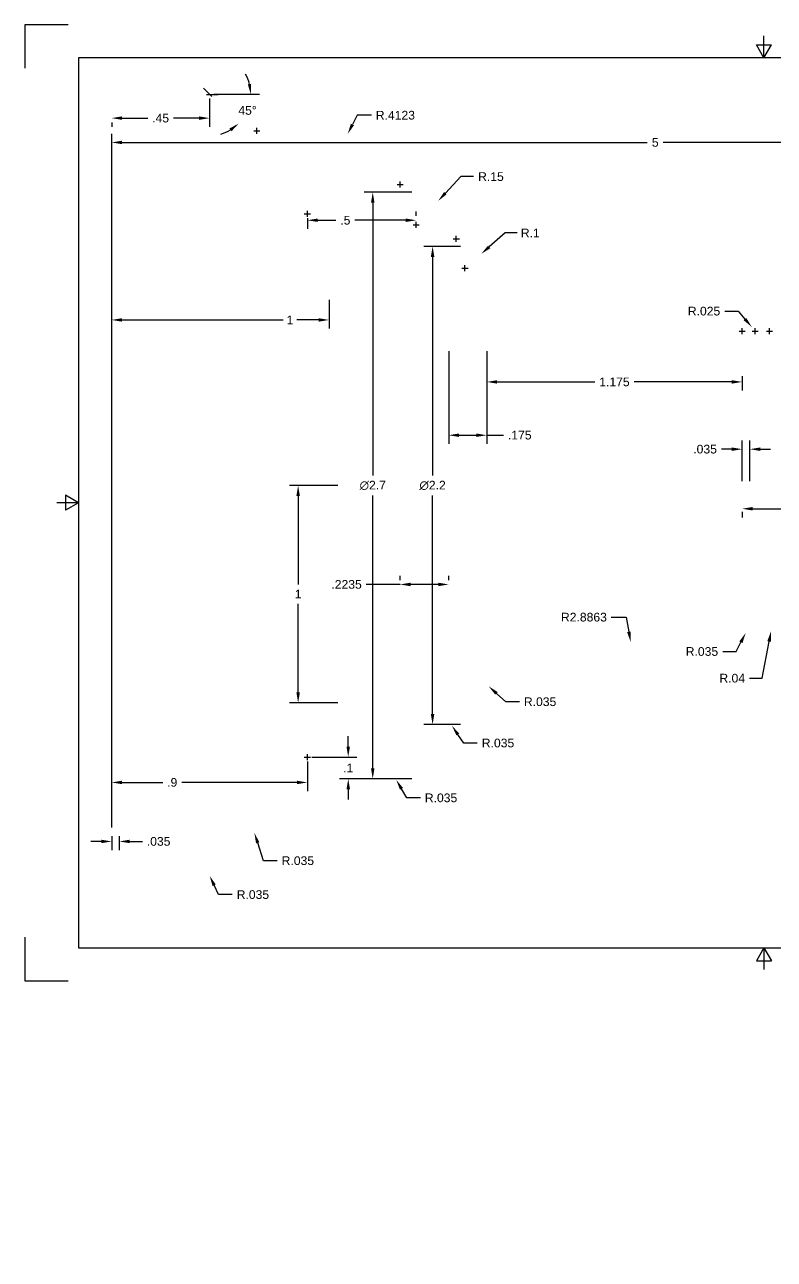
# Paper-space layout 'Sheet1' of a CAD drawing. Header units: inches. Extents: x 0 to 17, y -3.2 to 11.
# Drawn here: x 0 to 8.62, y -3.2 to 11 of the extents above; entities that cross this region are included whole.
import ezdxf

# ---------------------------------------------------------------- set-up
doc = ezdxf.new("R2010")
doc.units = ezdxf.units.IN
doc.header["$LTSCALE"] = 0.75
doc.header["$MEASUREMENT"] = 0
doc.linetypes.add('CENTER2', pattern=[1.125, 0.75, -0.125, 0.125, -0.125])
doc.layers.add('Border', color=7, linetype='Continuous')
doc.layers.add('Center Lines', color=7, linetype='CENTER2', lineweight=25)
doc.layers.add('Dimensions', color=7, linetype='Continuous', lineweight=25)
doc.styles.get("Standard").update_dxf_attribs({"font": 'arial.ttf'})
doc.dimstyles.get("Standard").update_dxf_attribs({"dimtxt": 0.1, "dimasz": 0.12, "dimexe": 0.1, "dimexo": 0.05, "dimgap": 0.06, "dimtad": 0, "dimtih": 1, "dimtoh": 1, "dimdec": 4, "dimzin": 12, "dimdsep": 46, "dimtxsty": 'Standard', "dimcen": 0, "dimclrd": 256, "dimclre": 256, "dimclrt": 256, "dimazin": 3, "dimtp": 0.01, "dimtm": 0.01, "dimtfac": 1, "dimtdec": 4, "dimtofl": 0, "dimtmove": 0, "dimatfit": 3, "dimfxl": 1, "dimtolj": 1, "dimtzin": 12, "dimarcsym": 1})

# ---------------------------------------------------------------- blocks, each defined once
blk = doc.blocks.new('ANSI_B_SHEET')
at = {"layer": 'Border'}
for p, q in [((0.5, 11), (0, 11)), ((0, 11), (0, 10.5)), ((17, 11), (16.5, 11)), ((17, 10.5), (17, 11)), ((8.5, 10.62), (8.5, 10.87)), ((8.413, 10.77), (8.587, 10.77)), ((8.5, 10.62), (8.413, 10.77)), ((8.5, 10.62), (8.587, 10.77)), ((16.38, 10.62), (0.62, 10.62)), ((0.62, 10.62), (0.62, 0.38)), ((16.38, 0.38), (16.38, 10.62)), ((0.47, 5.587), (0.47, 5.413)), ((0.62, 5.5), (0.47, 5.587)), ((16.38, 5.5), (16.53, 5.587)), ((16.53, 5.587), (16.53, 5.413)), ((0.62, 5.5), (0.37, 5.5)), ((0.62, 5.5), (0.47, 5.413)), ((16.38, 5.5), (16.63, 5.5)), ((16.38, 5.5), (16.53, 5.413)), ((0, 0.5), (0, 0)), ((17, 0), (17, 0.5)), ((0.62, 0.38), (16.38, 0.38)), ((8.5, 0.38), (8.413, 0.23)), ((8.5, 0.38), (8.5, 0.13)), ((8.5, 0.38), (8.587, 0.23)), ((8.413, 0.23), (8.587, 0.23)), ((0, 0), (0.5, 0)), ((16.5, 0), (17, 0))]:
    blk.add_line(p, q, dxfattribs=at)
blk = doc.blocks.new('*D18')
at = {"layer": 'Defpoints', "color": 0, "transparency": 16777216}
for p in [(6.968, 3.896), (8.25, -3.205)]:
    blk.add_point(p, dxfattribs=at)
at = {"layer": 'Dimensions', "lineweight": -2, "transparency": 16777216}
for p, q in [((6.745, 4.183), (6.916, 4.183)), ((6.916, 4.183), (6.946, 4.014))]:
    blk.add_line(p, q, dxfattribs=at)
at = {"layer": 'Dimensions', "transparency": 16777216}
blk.add_solid([(6.966, 4.018), (6.927, 4.011), (6.968, 3.896)], dxfattribs=at)
at = {"layer": 'Dimensions', "transparency": 16777216, "insert": (6.43, 4.183), "char_height": 0.1, "attachment_point": 5}
blk.add_mtext('\\A1;R2.8863', dxfattribs=at)
blk = doc.blocks.new('*D19')
at = {"layer": 'Defpoints', "color": 0, "transparency": 16777216}
for p in [(3.714, 9.744), (3.25, 8.824)]:
    blk.add_point(p, dxfattribs=at)
at = {"layer": 'Dimensions', "lineweight": -2, "transparency": 16777216}
for p, q in [((3.822, 9.958), (3.768, 9.851)), ((3.986, 9.958), (3.822, 9.958))]:
    blk.add_line(p, q, dxfattribs=at)
at = {"layer": 'Dimensions', "transparency": 16777216}
blk.add_solid([(3.75, 9.86), (3.786, 9.842), (3.714, 9.744)], dxfattribs=at)
at = {"layer": 'Dimensions', "transparency": 16777216, "insert": (4.262, 9.958), "char_height": 0.1, "attachment_point": 5}
blk.add_mtext('\\A1;R.4123', dxfattribs=at)
blk = doc.blocks.new('*D20')
at = {"layer": 'Defpoints', "color": 0, "transparency": 16777216}
for p in [(4.755, 8.973), (4.5, 8.699)]:
    blk.add_point(p, dxfattribs=at)
at = {"layer": 'Dimensions', "lineweight": -2, "transparency": 16777216}
for p, q in [((5.014, 9.252), (4.837, 9.061)), ((5.162, 9.252), (5.014, 9.252))]:
    blk.add_line(p, q, dxfattribs=at)
at = {"layer": 'Dimensions', "transparency": 16777216}
blk.add_solid([(4.822, 9.075), (4.851, 9.048), (4.755, 8.973)], dxfattribs=at)
at = {"layer": 'Dimensions', "transparency": 16777216, "insert": (5.361, 9.252), "char_height": 0.1, "attachment_point": 5}
blk.add_mtext('\\A1;R.15', dxfattribs=at)
blk = doc.blocks.new('*D21')
at = {"layer": 'Defpoints', "color": 0, "transparency": 16777216}
for p in [(5.25, 8.364), (5.062, 8.199)]:
    blk.add_point(p, dxfattribs=at)
at = {"layer": 'Dimensions', "lineweight": -2, "transparency": 16777216}
for p, q in [((5.525, 8.604), (5.341, 8.443)), ((5.663, 8.604), (5.525, 8.604))]:
    blk.add_line(p, q, dxfattribs=at)
at = {"layer": 'Dimensions', "transparency": 16777216}
blk.add_solid([(5.327, 8.458), (5.354, 8.428), (5.25, 8.364)], dxfattribs=at)
at = {"layer": 'Dimensions', "transparency": 16777216, "insert": (5.813, 8.604), "char_height": 0.1, "attachment_point": 5}
blk.add_mtext('\\A1;R.1', dxfattribs=at)
blk = doc.blocks.new('*D22')
at = {"layer": 'Defpoints', "color": 0, "transparency": 16777216}
for p in [(8.36, 7.521), (8.4, 7.474)]:
    blk.add_point(p, dxfattribs=at)
at = {"layer": 'Dimensions', "lineweight": -2, "transparency": 16777216}
for p, q in [((8.049, 7.704), (8.204, 7.704)), ((8.204, 7.704), (8.282, 7.613))]:
    blk.add_line(p, q, dxfattribs=at)
at = {"layer": 'Dimensions', "transparency": 16777216}
blk.add_solid([(8.297, 7.626), (8.267, 7.6), (8.36, 7.521)], dxfattribs=at)
at = {"layer": 'Dimensions', "transparency": 16777216, "insert": (7.811, 7.704), "char_height": 0.1, "attachment_point": 5}
blk.add_mtext('\\A1;R.025', dxfattribs=at)
blk = doc.blocks.new('*D31')
at = {"layer": 'Defpoints', "color": 0, "transparency": 16777216}
for p in [(8.29, 4.002), (8.25, 3.924)]:
    blk.add_point(p, dxfattribs=at)
at = {"layer": 'Dimensions', "lineweight": -2, "transparency": 16777216}
for p, q in [((8.181, 3.788), (8.235, 3.895)), ((8.026, 3.788), (8.181, 3.788))]:
    blk.add_line(p, q, dxfattribs=at)
at = {"layer": 'Dimensions', "transparency": 16777216}
blk.add_solid([(8.217, 3.904), (8.253, 3.886), (8.29, 4.002)], dxfattribs=at)
at = {"layer": 'Dimensions', "transparency": 16777216, "insert": (7.787, 3.788), "char_height": 0.1, "attachment_point": 5}
blk.add_mtext('\\A1;R.035', dxfattribs=at)
blk = doc.blocks.new('*D32')
at = {"layer": 'Defpoints', "color": 0, "transparency": 16777216}
for p in [(8.562, 3.924), (8.544, 3.825)]:
    blk.add_point(p, dxfattribs=at)
at = {"layer": 'Dimensions', "lineweight": -2, "transparency": 16777216}
for p, q in [((8.481, 3.481), (8.559, 3.904)), ((8.333, 3.481), (8.481, 3.481))]:
    blk.add_line(p, q, dxfattribs=at)
at = {"layer": 'Dimensions', "transparency": 16777216}
blk.add_solid([(8.539, 3.908), (8.579, 3.9), (8.581, 4.022)], dxfattribs=at)
at = {"layer": 'Dimensions', "transparency": 16777216, "insert": (8.135, 3.481), "char_height": 0.1, "attachment_point": 5}
blk.add_mtext('\\A1;R.04', dxfattribs=at)
blk = doc.blocks.new('*D37')
at = {"layer": 'Defpoints', "color": 0, "transparency": 16777216}
for p in [(5.4, 3.329), (5.465, 3.27)]:
    blk.add_point(p, dxfattribs=at)
at = {"layer": 'Dimensions', "lineweight": -2, "transparency": 16777216}
for p, q in [((5.533, 3.21), (5.424, 3.307)), ((5.688, 3.21), (5.533, 3.21))]:
    blk.add_line(p, q, dxfattribs=at)
at = {"layer": 'Dimensions', "transparency": 16777216}
blk.add_solid([(5.438, 3.322), (5.411, 3.292), (5.335, 3.388)], dxfattribs=at)
at = {"layer": 'Dimensions', "transparency": 16777216, "insert": (5.926, 3.21), "char_height": 0.1, "attachment_point": 5}
blk.add_mtext('\\A1;R.035', dxfattribs=at)
blk = doc.blocks.new('*D38')
at = {"layer": 'Defpoints', "color": 0, "transparency": 16777216}
for p in [(4.913, 2.933), (4.962, 2.861)]:
    blk.add_point(p, dxfattribs=at)
at = {"layer": 'Dimensions', "lineweight": -2, "transparency": 16777216}
for p, q in [((5.048, 2.735), (4.981, 2.834)), ((5.204, 2.735), (5.048, 2.735))]:
    blk.add_line(p, q, dxfattribs=at)
at = {"layer": 'Dimensions', "transparency": 16777216}
blk.add_solid([(4.997, 2.845), (4.964, 2.823), (4.913, 2.933)], dxfattribs=at)
at = {"layer": 'Dimensions', "transparency": 16777216, "insert": (5.442, 2.735), "char_height": 0.1, "attachment_point": 5}
blk.add_mtext('\\A1;R.035', dxfattribs=at)
blk = doc.blocks.new('*D39')
at = {"layer": 'Defpoints', "color": 0, "transparency": 16777216}
for p in [(4.272, 2.312), (4.316, 2.236)]:
    blk.add_point(p, dxfattribs=at)
at = {"layer": 'Dimensions', "lineweight": -2, "transparency": 16777216}
for p, q in [((4.393, 2.104), (4.333, 2.208)), ((4.549, 2.104), (4.393, 2.104))]:
    blk.add_line(p, q, dxfattribs=at)
at = {"layer": 'Dimensions', "transparency": 16777216}
blk.add_solid([(4.35, 2.218), (4.315, 2.198), (4.272, 2.312)], dxfattribs=at)
at = {"layer": 'Dimensions', "transparency": 16777216, "insert": (4.787, 2.104), "char_height": 0.1, "attachment_point": 5}
blk.add_mtext('\\A1;R.035', dxfattribs=at)
blk = doc.blocks.new('*D40')
at = {"layer": 'Defpoints', "color": 0, "transparency": 16777216}
for p in [(2.669, 1.618), (2.696, 1.535)]:
    blk.add_point(p, dxfattribs=at)
at = {"layer": 'Dimensions', "lineweight": -2, "transparency": 16777216}
for p, q in [((2.747, 1.381), (2.679, 1.587)), ((2.902, 1.381), (2.747, 1.381))]:
    blk.add_line(p, q, dxfattribs=at)
at = {"layer": 'Dimensions', "transparency": 16777216}
blk.add_solid([(2.698, 1.594), (2.66, 1.581), (2.641, 1.701)], dxfattribs=at)
at = {"layer": 'Dimensions', "transparency": 16777216, "insert": (3.141, 1.381), "char_height": 0.1, "attachment_point": 5}
blk.add_mtext('\\A1;R.035', dxfattribs=at)
blk = doc.blocks.new('*D41')
at = {"layer": 'Defpoints', "color": 0, "transparency": 16777216}
for p in [(2.089, 1.286), (2.127, 1.207)]:
    blk.add_point(p, dxfattribs=at)
at = {"layer": 'Dimensions', "lineweight": -2, "transparency": 16777216}
for p, q in [((2.23, 0.991), (2.178, 1.099)), ((2.386, 0.991), (2.23, 0.991))]:
    blk.add_line(p, q, dxfattribs=at)
at = {"layer": 'Dimensions', "transparency": 16777216}
blk.add_solid([(2.196, 1.108), (2.16, 1.09), (2.127, 1.207)], dxfattribs=at)
at = {"layer": 'Dimensions', "transparency": 16777216, "insert": (2.624, 0.991), "char_height": 0.1, "attachment_point": 5}
blk.add_mtext('\\A1;R.035', dxfattribs=at)
blk = doc.blocks.new('*D42')
at = {"layer": 'Defpoints', "color": 0, "transparency": 16777216}
for p in [(1, 1.715), (1.088, 1.715), (1, 1.603)]:
    blk.add_point(p, dxfattribs=at)
at = {"layer": 'Dimensions', "lineweight": -2, "transparency": 16777216}
for p, q in [((0.88, 1.603), (0.76, 1.603)), ((1, 1.665), (1, 1.503)), ((1.088, 1.665), (1.088, 1.503)), ((1.208, 1.603), (1.353, 1.603))]:
    blk.add_line(p, q, dxfattribs=at)
at = {"layer": 'Dimensions', "transparency": 16777216}
for points in [[(0.88, 1.623), (0.88, 1.583), (1, 1.603)], [(1.208, 1.623), (1.208, 1.583), (1.088, 1.603)]]:
    blk.add_solid(points, dxfattribs=at)
at = {"layer": 'Dimensions', "transparency": 16777216, "insert": (1.54, 1.603), "char_height": 0.1, "attachment_point": 5}
blk.add_mtext('\\A1;.035', dxfattribs=at)
blk = doc.blocks.new('*D43')
at = {"layer": 'Defpoints', "color": 0, "transparency": 16777216}
for p in [(4.875, 7.293), (5.312, 7.293), (5.312, 6.277)]:
    blk.add_point(p, dxfattribs=at)
at = {"layer": 'Dimensions', "lineweight": -2, "transparency": 16777216}
for p, q in [((4.875, 7.243), (4.875, 6.177)), ((5.312, 7.243), (5.312, 6.177)), ((4.995, 6.277), (5.192, 6.277)), ((5.312, 6.277), (5.505, 6.277))]:
    blk.add_line(p, q, dxfattribs=at)
at = {"layer": 'Dimensions', "transparency": 16777216}
for points in [[(4.995, 6.297), (4.995, 6.257), (4.875, 6.277)], [(5.192, 6.297), (5.192, 6.257), (5.312, 6.277)]]:
    blk.add_solid(points, dxfattribs=at)
at = {"layer": 'Dimensions', "transparency": 16777216, "insert": (5.692, 6.277), "char_height": 0.1, "attachment_point": 5}
blk.add_mtext('\\A1;.175', dxfattribs=at)
blk = doc.blocks.new('*U45')
at = {"layer": 'Dimensions', "color": 0, "ltscale": 0.75, "transparency": 16777216}
for p, q in [((0.026, -0.026), (-0.071, 0.071)), ((-0.036, 0), (0.1, 0))]:
    blk.add_line(p, q, dxfattribs=at)
blk = doc.blocks.new('*D46')
at = {"layer": 'Defpoints', "color": 0, "transparency": 16777216}
for p in [(2.125, 10.199), (1, 9.925), (1, 9.925)]:
    blk.add_point(p, dxfattribs=at)
at = {"layer": 'Dimensions', "lineweight": -2, "transparency": 16777216}
for p, q in [((2.125, 10.149), (2.125, 9.825)), ((1, 9.875), (1, 9.825)), ((1.12, 9.925), (1.415, 9.925)), ((2.005, 9.925), (1.71, 9.925))]:
    blk.add_line(p, q, dxfattribs=at)
at = {"layer": 'Dimensions', "transparency": 16777216}
for points in [[(1.12, 9.945), (1.12, 9.905), (1, 9.925)], [(2.005, 9.945), (2.005, 9.905), (2.125, 9.925)]]:
    blk.add_solid(points, dxfattribs=at)
at = {"layer": 'Dimensions', "transparency": 16777216, "insert": (1.563, 9.925), "char_height": 0.1, "attachment_point": 5}
blk.add_mtext('\\A1;.45', dxfattribs=at)
blk = doc.blocks.new('*D49')
at = {"layer": 'Defpoints', "color": 0, "transparency": 16777216}
for p in [(3.651, 5.699), (3.144, 3.199), (3.651, 3.199)]:
    blk.add_point(p, dxfattribs=at)
at = {"layer": 'Dimensions', "lineweight": -2, "transparency": 16777216}
for p, q in [((3.601, 5.699), (3.044, 5.699)), ((3.144, 5.579), (3.144, 4.559)), ((3.144, 3.319), (3.144, 4.338)), ((3.601, 3.199), (3.044, 3.199))]:
    blk.add_line(p, q, dxfattribs=at)
at = {"layer": 'Dimensions', "transparency": 16777216}
for points in [[(3.124, 5.579), (3.164, 5.579), (3.144, 5.699)], [(3.124, 3.319), (3.164, 3.319), (3.144, 3.199)]]:
    blk.add_solid(points, dxfattribs=at)
at = {"layer": 'Dimensions', "transparency": 16777216, "insert": (3.144, 4.449), "char_height": 0.1, "attachment_point": 5}
blk.add_mtext('\\A1;1', dxfattribs=at)
blk = doc.blocks.new('*D58')
at = {"layer": 'Defpoints', "color": 0, "transparency": 16777216}
for p in [(8.25, 6.116), (8.25, 5.697), (8.337, 5.697)]:
    blk.add_point(p, dxfattribs=at)
at = {"layer": 'Dimensions', "lineweight": -2, "transparency": 16777216}
for p, q in [((8.13, 6.116), (8.01, 6.116)), ((8.25, 5.747), (8.25, 6.216)), ((8.337, 5.747), (8.337, 6.216)), ((8.457, 6.116), (8.577, 6.116))]:
    blk.add_line(p, q, dxfattribs=at)
at = {"layer": 'Dimensions', "transparency": 16777216}
for points in [[(8.13, 6.136), (8.13, 6.096), (8.25, 6.116)], [(8.457, 6.136), (8.457, 6.096), (8.337, 6.116)]]:
    blk.add_solid(points, dxfattribs=at)
at = {"layer": 'Dimensions', "transparency": 16777216, "insert": (7.823, 6.116), "char_height": 0.1, "attachment_point": 5}
blk.add_mtext('\\A1;.035', dxfattribs=at)
blk = doc.blocks.new('*D60')
at = {"layer": 'Defpoints', "color": 0, "transparency": 16777216}
for p in [(5.312, 7.008), (8.25, 7.008), (8.25, 6.89)]:
    blk.add_point(p, dxfattribs=at)
at = {"layer": 'Dimensions', "lineweight": -2, "transparency": 16777216}
for p, q in [((5.312, 6.958), (5.312, 6.79)), ((5.432, 6.89), (6.557, 6.89)), ((8.13, 6.89), (7.006, 6.89)), ((8.25, 6.958), (8.25, 6.79))]:
    blk.add_line(p, q, dxfattribs=at)
at = {"layer": 'Dimensions', "transparency": 16777216}
for points in [[(5.432, 6.91), (5.432, 6.87), (5.312, 6.89)], [(8.13, 6.91), (8.13, 6.87), (8.25, 6.89)]]:
    blk.add_solid(points, dxfattribs=at)
at = {"layer": 'Dimensions', "transparency": 16777216, "insert": (6.781, 6.89), "char_height": 0.1, "attachment_point": 5}
blk.add_mtext('\\A1;1.175', dxfattribs=at)
blk = doc.blocks.new('*D63')
at = {"layer": 'Defpoints', "color": 0, "transparency": 16777216}
for p in [(13.5, 5.699), (8.25, 5.447), (8.25, 5.431)]:
    blk.add_point(p, dxfattribs=at)
at = {"layer": 'Dimensions', "lineweight": -2, "transparency": 16777216}
for p, q in [((13.5, 5.649), (13.5, 5.331)), ((8.37, 5.431), (10.653, 5.431)), ((13.38, 5.431), (10.938, 5.431)), ((8.25, 5.397), (8.25, 5.331))]:
    blk.add_line(p, q, dxfattribs=at)
at = {"layer": 'Dimensions', "transparency": 16777216}
for points in [[(8.37, 5.451), (8.37, 5.411), (8.25, 5.431)], [(13.38, 5.451), (13.38, 5.411), (13.5, 5.431)]]:
    blk.add_solid(points, dxfattribs=at)
at = {"layer": 'Dimensions', "transparency": 16777216, "insert": (10.796, 5.431), "char_height": 0.1, "attachment_point": 5}
blk.add_mtext('\\A1;2.1', dxfattribs=at)
blk = doc.blocks.new('*U69')
at = {"layer": 'Center Lines', "color": 0, "linetype": 'Continuous', "ltscale": 0.75, "transparency": 16777216}
for p, q in [((-0.035, 0), (0.035, 0)), ((0, -0.035), (0, 0.035))]:
    blk.add_line(p, q, dxfattribs=at)
blk = doc.blocks.new('*U70')
at = {"layer": 'Center Lines', "color": 0, "linetype": 'Continuous', "ltscale": 0.75, "transparency": 16777216}
for p, q in [((-0.035, 0), (0.035, 0)), ((0, -0.035), (0, 0.035))]:
    blk.add_line(p, q, dxfattribs=at)
blk = doc.blocks.new('*U71')
at = {"layer": 'Center Lines', "color": 0, "linetype": 'Continuous', "ltscale": 0.75, "transparency": 16777216}
for p, q in [((-0.035, 0), (0.035, 0)), ((0, -0.035), (0, 0.035))]:
    blk.add_line(p, q, dxfattribs=at)
blk = doc.blocks.new('*D74')
at = {"layer": 'Defpoints', "color": 0, "transparency": 16777216}
for p in [(4.002, 9.074), (4.5, 9.074), (4.5, 2.324)]:
    blk.add_point(p, dxfattribs=at)
at = {"layer": 'Dimensions', "lineweight": -2, "transparency": 16777216}
for p, q in [((4.45, 9.074), (3.902, 9.074)), ((4.002, 8.954), (4.002, 5.812)), ((4.002, 2.444), (4.002, 5.585)), ((4.45, 2.324), (3.902, 2.324))]:
    blk.add_line(p, q, dxfattribs=at)
at = {"layer": 'Dimensions', "transparency": 16777216}
for points in [[(3.982, 8.954), (4.022, 8.954), (4.002, 9.074)], [(3.982, 2.444), (4.022, 2.444), (4.002, 2.324)]]:
    blk.add_solid(points, dxfattribs=at)
at = {"layer": 'Dimensions', "transparency": 16777216, "insert": (4.002, 5.699), "char_height": 0.1, "attachment_point": 5}
blk.add_mtext('\\A1;∅2.7', dxfattribs=at)
blk = doc.blocks.new('*D75')
at = {"layer": 'Defpoints', "color": 0, "transparency": 16777216}
for p in [(4.69, 8.449), (5.062, 8.449), (5.062, 2.949)]:
    blk.add_point(p, dxfattribs=at)
at = {"layer": 'Dimensions', "lineweight": -2, "transparency": 16777216}
for p, q in [((5.012, 8.449), (4.59, 8.449)), ((4.69, 8.329), (4.69, 5.812)), ((4.69, 3.069), (4.69, 5.585)), ((5.012, 2.949), (4.59, 2.949))]:
    blk.add_line(p, q, dxfattribs=at)
at = {"layer": 'Dimensions', "transparency": 16777216}
for points in [[(4.67, 8.329), (4.71, 8.329), (4.69, 8.449)], [(4.67, 3.069), (4.71, 3.069), (4.69, 2.949)]]:
    blk.add_solid(points, dxfattribs=at)
at = {"layer": 'Dimensions', "transparency": 16777216, "insert": (4.69, 5.699), "char_height": 0.1, "attachment_point": 5}
blk.add_mtext('\\A1;∅2.2', dxfattribs=at)
blk = doc.blocks.new('*D76')
at = {"layer": 'Defpoints', "color": 0, "transparency": 16777216}
for p in [(1.088, 10.199), (2.089, 10.199), (2.151, 10.173), (2.583, 10.076), (2.607, 9.717)]:
    blk.add_point(p, dxfattribs=at)
at = {"layer": 'Dimensions', "lineweight": -2, "transparency": 16777216}
blk.add_line((2.175, 10.199), (2.7, 10.199), dxfattribs=at)
for start, end in [(14.525, 29.05), (285.95, 300.475)]:
    blk.add_arc((2.125, 10.199), 0.475, start, end, dxfattribs=at)
at = {"layer": 'Dimensions', "transparency": 16777216}
for points in [[(2.604, 10.32), (2.565, 10.315), (2.6, 10.199)], [(2.353, 9.805), (2.378, 9.774), (2.461, 9.863)]]:
    blk.add_solid(points, dxfattribs=at)
at = {"layer": 'Dimensions', "transparency": 16777216, "insert": (2.562, 10.013), "char_height": 0.1, "attachment_point": 5}
blk.add_mtext('\\A1;45°', dxfattribs=at)
blk = doc.blocks.new('*D78')
at = {"layer": 'Defpoints', "color": 0, "transparency": 16777216}
for p in [(4.316, 4.56), (4.316, 4.56), (4.875, 4.56)]:
    blk.add_point(p, dxfattribs=at)
at = {"layer": 'Dimensions', "lineweight": -2, "transparency": 16777216}
for p, q in [((4.316, 4.56), (3.927, 4.56)), ((4.316, 4.61), (4.316, 4.66)), ((4.755, 4.56), (4.436, 4.56)), ((4.875, 4.61), (4.875, 4.66))]:
    blk.add_line(p, q, dxfattribs=at)
at = {"layer": 'Dimensions', "transparency": 16777216}
for points in [[(4.436, 4.58), (4.436, 4.54), (4.316, 4.56)], [(4.755, 4.58), (4.755, 4.54), (4.875, 4.56)]]:
    blk.add_solid(points, dxfattribs=at)
at = {"layer": 'Dimensions', "transparency": 16777216, "insert": (3.701, 4.56), "char_height": 0.1, "attachment_point": 5}
blk.add_mtext('\\A1;.2235', dxfattribs=at)
blk = doc.blocks.new('*U79')
at = {"layer": 'Center Lines', "color": 0, "linetype": 'Continuous', "ltscale": 0.75, "transparency": 16777216}
for p, q in [((-0.035, 0), (0.035, 0)), ((0, -0.035), (0, 0.035))]:
    blk.add_line(p, q, dxfattribs=at)
blk = doc.blocks.new('*U80')
at = {"layer": 'Center Lines', "color": 0, "linetype": 'Continuous', "ltscale": 0.75, "transparency": 16777216}
for p, q in [((-0.035, 0), (0.035, 0)), ((0, -0.035), (0, 0.035))]:
    blk.add_line(p, q, dxfattribs=at)
blk = doc.blocks.new('*U81')
at = {"layer": 'Center Lines', "color": 0, "linetype": 'Continuous', "ltscale": 0.75, "transparency": 16777216}
for p, q in [((-0.035, 0), (0.035, 0)), ((0, -0.035), (0, 0.035))]:
    blk.add_line(p, q, dxfattribs=at)
blk = doc.blocks.new('*U82')
at = {"layer": 'Center Lines', "color": 0, "linetype": 'Continuous', "ltscale": 0.75, "transparency": 16777216}
for p, q in [((-0.035, 0), (0.035, 0)), ((0, -0.035), (0, 0.035))]:
    blk.add_line(p, q, dxfattribs=at)
blk = doc.blocks.new('*U83')
at = {"layer": 'Center Lines', "color": 0, "linetype": 'Continuous', "ltscale": 0.75, "transparency": 16777216}
for p, q in [((-0.035, 0), (0.035, 0)), ((0, -0.035), (0, 0.035))]:
    blk.add_line(p, q, dxfattribs=at)
blk = doc.blocks.new('*U85')
at = {"layer": 'Center Lines', "color": 0, "linetype": 'Continuous', "ltscale": 0.75, "transparency": 16777216}
for p, q in [((-0.035, 0), (0.035, 0)), ((0, -0.035), (0, 0.035))]:
    blk.add_line(p, q, dxfattribs=at)
blk = doc.blocks.new('*U88')
at = {"layer": 'Center Lines', "color": 0, "linetype": 'Continuous', "ltscale": 0.75, "transparency": 16777216}
for p, q in [((-0.035, 0), (0.035, 0)), ((0, -0.035), (0, 0.035))]:
    blk.add_line(p, q, dxfattribs=at)
blk = doc.blocks.new('*D91')
at = {"layer": 'Defpoints', "color": 0, "transparency": 16777216}
for p in [(3.25, 2.574), (3.25, 2.282), (1, 1.715)]:
    blk.add_point(p, dxfattribs=at)
at = {"layer": 'Dimensions', "lineweight": -2, "transparency": 16777216}
for p, q in [((3.25, 2.524), (3.25, 2.182)), ((1, 1.765), (1, 2.382)), ((1.12, 2.282), (1.587, 2.282)), ((3.13, 2.282), (1.805, 2.282))]:
    blk.add_line(p, q, dxfattribs=at)
at = {"layer": 'Dimensions', "transparency": 16777216}
for points in [[(1.12, 2.302), (1.12, 2.262), (1, 2.282)], [(3.13, 2.302), (3.13, 2.262), (3.25, 2.282)]]:
    blk.add_solid(points, dxfattribs=at)
at = {"layer": 'Dimensions', "transparency": 16777216, "insert": (1.696, 2.282), "char_height": 0.1, "attachment_point": 5}
blk.add_mtext('\\A1;.9', dxfattribs=at)
blk = doc.blocks.new('*D94')
at = {"layer": 'Defpoints', "color": 0, "transparency": 16777216}
for p in [(3.5, 7.886), (3.5, 7.603), (1, 1.715)]:
    blk.add_point(p, dxfattribs=at)
at = {"layer": 'Dimensions', "lineweight": -2, "transparency": 16777216}
for p, q in [((3.5, 7.836), (3.5, 7.503)), ((1, 1.765), (1, 7.703)), ((1.12, 7.603), (2.971, 7.603)), ((3.38, 7.603), (3.128, 7.603))]:
    blk.add_line(p, q, dxfattribs=at)
at = {"layer": 'Dimensions', "transparency": 16777216}
for points in [[(1.12, 7.623), (1.12, 7.583), (1, 7.603)], [(3.38, 7.623), (3.38, 7.583), (3.5, 7.603)]]:
    blk.add_solid(points, dxfattribs=at)
at = {"layer": 'Dimensions', "transparency": 16777216, "insert": (3.05, 7.603), "char_height": 0.1, "attachment_point": 5}
blk.add_mtext('\\A1;1', dxfattribs=at)
blk = doc.blocks.new('*D95')
at = {"layer": 'Defpoints', "color": 0, "transparency": 16777216}
for p in [(13.5, 9.645), (13.5, 5.834), (1, 1.715)]:
    blk.add_point(p, dxfattribs=at)
at = {"layer": 'Dimensions', "lineweight": -2, "transparency": 16777216}
for p, q in [((1, 1.765), (1, 9.745)), ((13.5, 5.884), (13.5, 9.745)), ((1.12, 9.645), (7.157, 9.645)), ((13.38, 9.645), (7.343, 9.645))]:
    blk.add_line(p, q, dxfattribs=at)
at = {"layer": 'Dimensions', "transparency": 16777216}
for points in [[(1.12, 9.665), (1.12, 9.625), (1, 9.645)], [(13.38, 9.665), (13.38, 9.625), (13.5, 9.645)]]:
    blk.add_solid(points, dxfattribs=at)
at = {"layer": 'Dimensions', "transparency": 16777216, "insert": (7.25, 9.645), "char_height": 0.1, "attachment_point": 5}
blk.add_mtext('\\A1;5', dxfattribs=at)
blk = doc.blocks.new('*D97')
at = {"layer": 'Defpoints', "color": 0, "transparency": 16777216}
for p in [(3.25, 2.574), (3.72, 2.574), (4.5, 2.324)]:
    blk.add_point(p, dxfattribs=at)
at = {"layer": 'Dimensions', "lineweight": -2, "transparency": 16777216}
for p, q in [((3.72, 2.694), (3.72, 2.814)), ((3.3, 2.574), (3.82, 2.574)), ((4.45, 2.324), (3.62, 2.324)), ((3.72, 2.204), (3.72, 2.084))]:
    blk.add_line(p, q, dxfattribs=at)
at = {"layer": 'Dimensions', "transparency": 16777216}
for points in [[(3.7, 2.694), (3.74, 2.694), (3.72, 2.574)], [(3.7, 2.204), (3.74, 2.204), (3.72, 2.324)]]:
    blk.add_solid(points, dxfattribs=at)
at = {"layer": 'Dimensions', "transparency": 16777216, "insert": (3.72, 2.449), "char_height": 0.1, "attachment_point": 5}
blk.add_mtext('\\A1;.1', dxfattribs=at)
blk = doc.blocks.new('*D98')
at = {"layer": 'Defpoints', "color": 0, "transparency": 16777216}
for p in [(3.25, 8.824), (4.5, 8.75), (4.5, 8.75)]:
    blk.add_point(p, dxfattribs=at)
at = {"layer": 'Dimensions', "lineweight": -2, "transparency": 16777216}
for p, q in [((4.5, 8.8), (4.5, 8.85)), ((3.25, 8.774), (3.25, 8.65)), ((3.37, 8.75), (3.577, 8.75)), ((4.38, 8.75), (3.796, 8.75))]:
    blk.add_line(p, q, dxfattribs=at)
at = {"layer": 'Dimensions', "transparency": 16777216}
for points in [[(3.37, 8.77), (3.37, 8.73), (3.25, 8.75)], [(4.38, 8.77), (4.38, 8.73), (4.5, 8.75)]]:
    blk.add_solid(points, dxfattribs=at)
at = {"layer": 'Dimensions', "transparency": 16777216, "insert": (3.687, 8.75), "char_height": 0.1, "attachment_point": 5}
blk.add_mtext('\\A1;.5', dxfattribs=at)

psp = doc.layouts.new('Sheet1')

# ---------------------------------------------------------------- block references
at = {"layer": 'Border'}
psp.add_blockref('ANSI_B_SHEET', (0, 0), dxfattribs=at)
at = {"layer": 'Center Lines', "ltscale": 0.75}
for name, p in [('*U85', (2.66853, 9.77879)), ('*U80', (4.31613, 9.16107)), ('*U79', (3.25, 8.82357)), ('*U82', (4.5, 8.69857)), ('*U81', (4.9625, 8.53607)), ('*U83', (5.0625, 8.19857)), ('*U71', (8.25, 7.47357)), ('*U70', (8.4, 7.47357)), ('*U69', (8.5625, 7.47357)), ('*U88', (3.25, 2.57357))]:
    psp.add_blockref(name, p, dxfattribs=at)
at = {"layer": 'Dimensions', "ltscale": 0.75}
psp.add_blockref('*U45', (2.125, 10.19857), dxfattribs=at)

# ---------------------------------------------------------------- dimensions: what is measured, and where the dimension line sits
at = {"layer": 'Dimensions'}
dim = psp.add_angular_dim_2l(base=(2.58345, 10.07573), line1=((1.0875, 10.19857), (2.08876, 10.19857)), line2=((2.60666, 9.71692), (2.15063, 10.17295)), dimstyle='Standard', override={"dimlfac": -0.4}, dxfattribs=at)
dim.commit()
dim.dimension.update_dxf_attribs({"geometry": '*D76', "text_midpoint": (2.56189, 10.0131), "dimtype": 162})
for base, p1, p2, angle, override, picture, middle in [((1, 9.92493), (2.125, 10.19857), (1, 9.92493), 180, {"dimlfac": -0.4, "dimpost": '', "dimclrd": 256, "dimclre": 256}, '*D46', (1.5625, 9.92493)), ((8.25, 6.89017), (5.3125, 7.00814), (8.25, 7.00814), 180, {"dimlfac": -0.4, "dimpost": '', "dimclrd": 256, "dimclre": 256}, '*D60', (6.78125, 6.89017)), ((3.71963, 2.57357), (4.5, 2.32357), (3.25, 2.57357), 270, {"dimlfac": -0.4, "dimtmove": 1}, '*D97', (3.71963, 2.44857))]:
    dim = psp.add_linear_dim(base=base, p1=p1, p2=p2, angle=angle, dimstyle='Standard', override=override, dxfattribs=at)
    dim.commit()
    dim.dimension.update_dxf_attribs({"geometry": picture, "text_midpoint": middle})
for center, mpoint, override, picture, middle in [((3.25, 8.82357), (3.71419, 9.74392), {"dimlfac": -0.4, "dimpost": '', "dimse1": 1, "dimclrd": 256, "dimclre": 256}, '*D19', (4.26216, 9.9582)), ((4.5, 8.69857), (4.75518, 8.97336), {"dimlfac": -0.4, "dimpost": '', "dimse1": 1}, '*D20', (5.36132, 9.25231)), ((5.0625, 8.19857), (5.25036, 8.36352), {"dimlfac": -0.4, "dimpost": '', "dimse1": 1, "dimclrd": 256, "dimclre": 256}, '*D21', (5.81308, 8.60432)), ((8.4, 7.47357), (8.35957, 7.52123), {"dimlfac": -0.4, "dimpost": '', "dimse1": 1, "dimclrd": 256, "dimclre": 256}, '*D22', (7.81058, 7.70424)), ((8.25, -3.204551), (6.967752, 3.89623), {"dimlfac": -0.4, "dimpost": '', "dimse1": 1}, '*D18', (6.429516, 4.18269)), ((8.25, 3.92357), (8.28951, 4.00165), {"dimlfac": -0.4, "dimpost": '', "dimse1": 1, "dimclrd": 256, "dimclre": 256}, '*D31', (7.78742, 3.7875)), ((8.5625, 3.92357), (8.54443, 3.82522), {"dimlfac": -0.4, "dimpost": '', "dimse1": 1, "dimclrd": 256, "dimclre": 256}, '*D32', (8.13472, 3.48081)), ((5.4, 3.32903), (5.46498, 3.27044), {"dimlfac": -0.4, "dimpost": '', "dimse1": 1}, '*D37', (5.92628, 3.20951)), ((4.9625, 2.86108), (4.91339, 2.93349), {"dimlfac": -0.4, "dimpost": '', "dimse1": 1, "dimclrd": 256, "dimclre": 256}, '*D38', (5.44182, 2.73486)), ((4.31613, 2.23607), (4.27201, 2.31164), {"dimlfac": -0.4, "dimpost": '', "dimse1": 1, "dimclrd": 256, "dimclre": 256}, '*D39', (4.78675, 2.10438)), ((2.66853, 1.61836), (2.69589, 1.53525), {"dimlfac": -0.4, "dimpost": '', "dimse1": 1}, '*D40', (3.1405, 1.38062)), ((2.08876, 1.28607), (2.12654, 1.20715), {"dimlfac": -0.4, "dimpost": '', "dimse1": 1, "dimclrd": 256, "dimclre": 256}, '*D41', (2.62391, 0.99068))]:
    dim = psp.add_radius_dim(center=center, mpoint=mpoint, dimstyle='Standard', override=override, dxfattribs=at)
    dim.commit()
    dim.dimension.update_dxf_attribs({"geometry": picture, "text_midpoint": middle, "dimtype": 164})
dim = psp.add_linear_dim(base=(13.5, 9.64507), p1=(1, 1.71513), p2=(13.5, 5.83444), dimstyle='Standard', override={"dimlfac": -0.4, "dimtmove": 1}, dxfattribs=at)
dim.commit()
dim.dimension.update_dxf_attribs({"geometry": '*D95', "text_midpoint": (7.25, 9.64507)})
for base, p1, p2, picture, middle in [((4.00247, 9.07357), (4.5, 2.32357), (4.5, 9.07357), '*D74', (4.00247, 5.69857)), ((4.69042, 8.44857), (5.0625, 2.94858), (5.0625, 8.44857), '*D75', (4.69042, 5.69857))]:
    dim = psp.add_linear_dim(base=base, p1=p1, p2=p2, angle=90, text='∅<>', dimstyle='Standard', override={"dimlfac": -0.4}, dxfattribs=at)
    dim.commit()
    dim.dimension.update_dxf_attribs({"geometry": picture, "text_midpoint": middle, "dimtype": 161})
for base, p1, p2, angle, override, picture, middle, dimtype in [((4.5, 8.74996), (3.25, 8.82357), (4.5, 8.74996), 180, {"dimlfac": -0.4}, '*D98', (3.68651, 8.74996), 160), ((5.3125, 6.2767), (4.875, 7.29331), (5.3125, 7.29331), 180, {"dimlfac": -0.4}, '*D43', (5.69171, 6.2767), 160), ((8.25, 6.11573), (8.3375, 5.69655), (8.25, 5.69655), 180, {"dimlfac": -0.4}, '*D58', (7.82319, 6.11573), 160), ((3.14352, 3.19857), (3.65127, 5.69857), (3.65127, 3.19857), 270, {"dimlfac": -0.4, "dimpost": ''}, '*D49', (3.14352, 4.44857), 161), ((8.25, 5.4309), (13.5, 5.69857), (8.25, 5.44716), 180, {"dimlfac": -0.4}, '*D63', (10.79562, 5.4309), 160), ((4.31613, 4.56024), (4.875, 4.56024), (4.31613, 4.56024), 180, {"dimlfac": -0.4}, '*D78', (3.70135, 4.56024), 160)]:
    dim = psp.add_linear_dim(base=base, p1=p1, p2=p2, angle=angle, dimstyle='Standard', override=override, dxfattribs=at)
    dim.commit()
    dim.dimension.update_dxf_attribs({"geometry": picture, "text_midpoint": middle, "dimtype": dimtype})
for base, p1, p2, override, picture, middle in [((3.5, 7.60323), (1, 1.71513), (3.5, 7.88607), {"dimlfac": -0.4, "dimtmove": 1}, '*D94', (3.04973, 7.60323)), ((3.25, 2.28217), (1, 1.71513), (3.25, 2.57357), {"dimlfac": -0.4, "dimtmove": 1}, '*D91', (1.69619, 2.28217)), ((1, 1.60281), (1.0875, 1.71513), (1, 1.71513), {"dimlfac": -0.4}, '*D42', (1.53967, 1.60281))]:
    dim = psp.add_linear_dim(base=base, p1=p1, p2=p2, dimstyle='Standard', override=override, dxfattribs=at)
    dim.commit()
    dim.dimension.update_dxf_attribs({"geometry": picture, "text_midpoint": middle, "dimtype": 160})

doc.saveas('drawing.dxf')
